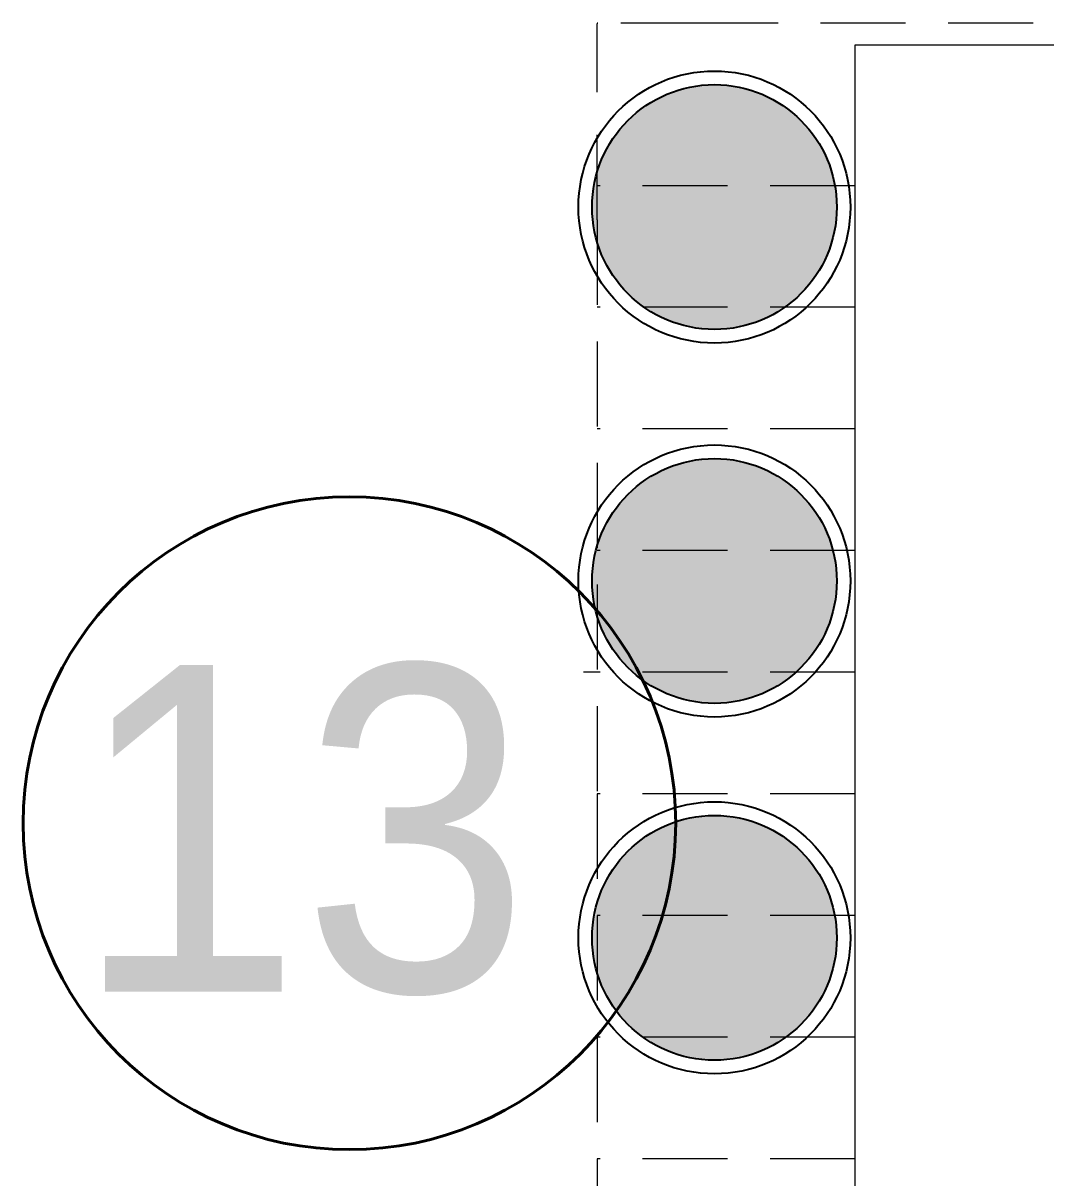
# Model space of a CAD drawing. Header units: millimetres. Extents: x -2729 to 15248, y -12439 to 5292.
# Drawn here: x 6480.2 to 6630.6, y -9283.2 to -9113.4 of the extents above; entities that cross this region are included whole.
import ezdxf

# ---------------------------------------------------------------- set-up
doc = ezdxf.new("R2010")
doc.units = ezdxf.units.MM
doc.linetypes.add('DASHED2', pattern=[0.375, 0.25, -0.125])
for name, color, linetype, lineweight in [('antet_Ном_пера__60', 7, 'Continuous', 35), ('gor_orta', 40, 'Continuous', 9), ('gzm', 250, 'Continuous', 20)]:
    doc.layers.add(name, color=color, linetype=linetype, lineweight=lineweight)
doc.styles.add('Мой Ариал', font='arial.ttf', dxfattribs={"width": 0.9})

msp = doc.modelspace()

# ---------------------------------------------------------------- hatches: boundary and pattern name
for points in [[(6581.877, -9122.434, 1), (6581.877, -9158.434, 1)], [(6581.877, -9177.415, 1), (6581.877, -9213.415, 1)], [(6581.877, -9229.881, 1), (6581.877, -9265.881, 1)]]:
    msp.add_hatch(color=1).paths.add_polyline_path(points)

# ---------------------------------------------------------------- linework, layer by layer
for centre, radius in [((6581.877, -9140.434), 20), ((6581.877, -9140.434), 18), ((6581.877, -9195.415), 20), ((6581.877, -9195.415), 18), ((6581.877, -9247.881), 20), ((6581.877, -9247.881), 18)]:
    msp.add_circle(centre, radius)
at = {"color": 1, "lineweight": 40, "ltscale": 0.005}
msp.add_circle((6528.183, -9231.03), 48, dxfattribs=at)
at = {"layer": 'gor_orta', "linetype": 'DASHED2', "ltscale": 50}
for p, q in [((6564.74, -9113.384), (6564.64, -9113.384)), ((6564.64, -9113.384), (6564.64, -9113.484)), ((6564.64, -9142.294), (6564.64, -9113.484)), ((6580.62, -9113.384), (6564.74, -9113.384)), ((6628.746, -9113.384), (6580.62, -9113.384)), ((6602.559, -9137.288), (6564.64, -9137.288)), ((6564.64, -9142.294), (6564.64, -9160.178)), ((6602.559, -9155.172), (6564.64, -9155.172)), ((6564.64, -9160.178), (6564.64, -9178.062)), ((6602.559, -9173.056), (6564.64, -9173.056)), ((6564.64, -9178.062), (6564.64, -9195.944)), ((6602.559, -9190.94), (6564.64, -9190.94)), ((6564.64, -9195.944), (6564.64, -9213.828)), ((6602.559, -9208.823), (6562.64, -9208.823)), ((6564.64, -9213.828), (6564.64, -9231.712)), ((6602.559, -9226.707), (6564.64, -9226.707)), ((6564.64, -9226.709), (6564.64, -9244.592)), ((6602.559, -9244.591), (6564.64, -9244.591)), ((6564.64, -9244.592), (6564.64, -9262.476)), ((6602.559, -9262.475), (6564.64, -9262.475)), ((6564.64, -9262.476), (6564.64, -9280.359)), ((6564.64, -9280.359), (6564.64, -9298.242)), ((6602.559, -9280.359), (6564.64, -9280.359))]:
    msp.add_line(p, q, dxfattribs=at)
at = {"layer": 'gzm'}
msp.add_lwpolyline([(6632.559, -9438.664), (6602.559, -9438.664), (6602.559, -9116.574), (6632.559, -9116.574)], dxfattribs=at)

# ---------------------------------------------------------------- texts
at = {"layer": 'antet_Ном_пера__60', "color": 1, "linetype": 'Continuous', "insert": (6521.191, -9256.458), "char_height": 48, "attachment_point": 8, "style": 'Мой Ариал'}
msp.add_mtext('13', dxfattribs=at)

doc.saveas('drawing.dxf')
